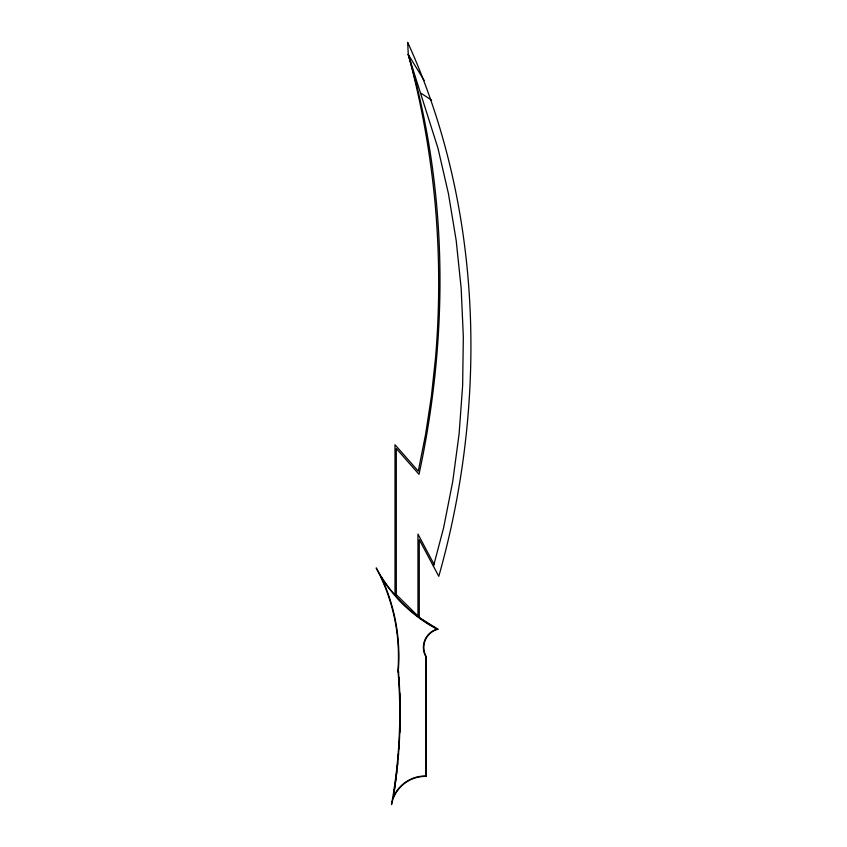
<?xml version="1.0" encoding="UTF-8"?>
<svg xmlns="http://www.w3.org/2000/svg" width="847" height="847" viewBox="0 0 847 847"><rect width="100%" height="100%" fill="white"/><g stroke="black" fill="none" stroke-linecap="round" stroke-linejoin="round"><path stroke-width="1.27" d="M395.93 778.774A513.473 513.473 0 0 1 395.433 782.501L393.527 796.72A34.801 34.801 0 0 1 422.24 776.127L425.946 776.011L425.946 656.901L424.707 654.36A19.089 19.089 0 0 1 435.062 629.808L436.967 629.173L431.335 626.007A149.824 149.824 0 0 1 397.116 598.141L387.725 586.77L381.372 577.474L384.178 583.71A187.208 187.208 0 0 1 398.355 670.263A513.473 513.473 0 0 1 398.545 672.751M393.791 793.628L393.802 793.575A513.473 513.473 0 0 0 395.094 784.957M433.463 566.294L443.648 527.681L452.743 481.445L459.095 433.95L462.631 385.65L463.33 336.99L461.181 288.456L456.194 240.506L448.423 193.603L437.963 148.193L408.265 54.504L407.682 42.35C483.076 207.621 487.936 402.865 438.788 576.309L419.265 539.603L419.265 617.537L437.952 629.268A18.687 18.687 0 0 0 426.348 656.817L426.348 776.403A34.399 34.399 0 0 0 391.515 804.65L393.4 793.565A513.017 513.017 0 0 0 397.952 670.273A186.848 186.848 0 0 0 380.187 575.801L376.195 567.924L379.837 574.319A149.432 149.432 0 0 0 392.585 592.318L397.412 597.876A149.432 149.432 0 0 0 437.952 629.268M434.003 564.25L417.963 534.108L417.963 616.023L396.301 594.615L394.998 595.102L394.998 444.728L418.291 471.165L425.66 433.971L431.409 396.205L435.506 358.016A886.216 886.216 0 0 0 435.146 203.894C430.435 153.445 421.552 103.408 408.265 54.504L424.22 80.518M420.97 93.223L431.642 100.168M381.415 577.548L384.178 583.71M408.265 54.504C448.359 190.279 448.73 336.418 419.011 474.331L396.301 448.55L396.301 594.615M398.355 670.263A513.346 513.346 0 0 1 395.443 782.501M399.731 692.698A513.473 513.473 0 0 1 399.763 732.697M399.361 741.432A513.473 513.473 0 0 1 398.895 748.928M398.524 753.915A513.473 513.473 0 0 1 398.101 758.891M397.751 762.628A513.473 513.473 0 0 1 397.243 767.604M396.83 771.331A513.473 513.473 0 0 1 396.396 775.058M398.916 677.727A513.473 513.473 0 0 1 399.382 685.202"/></g></svg>
